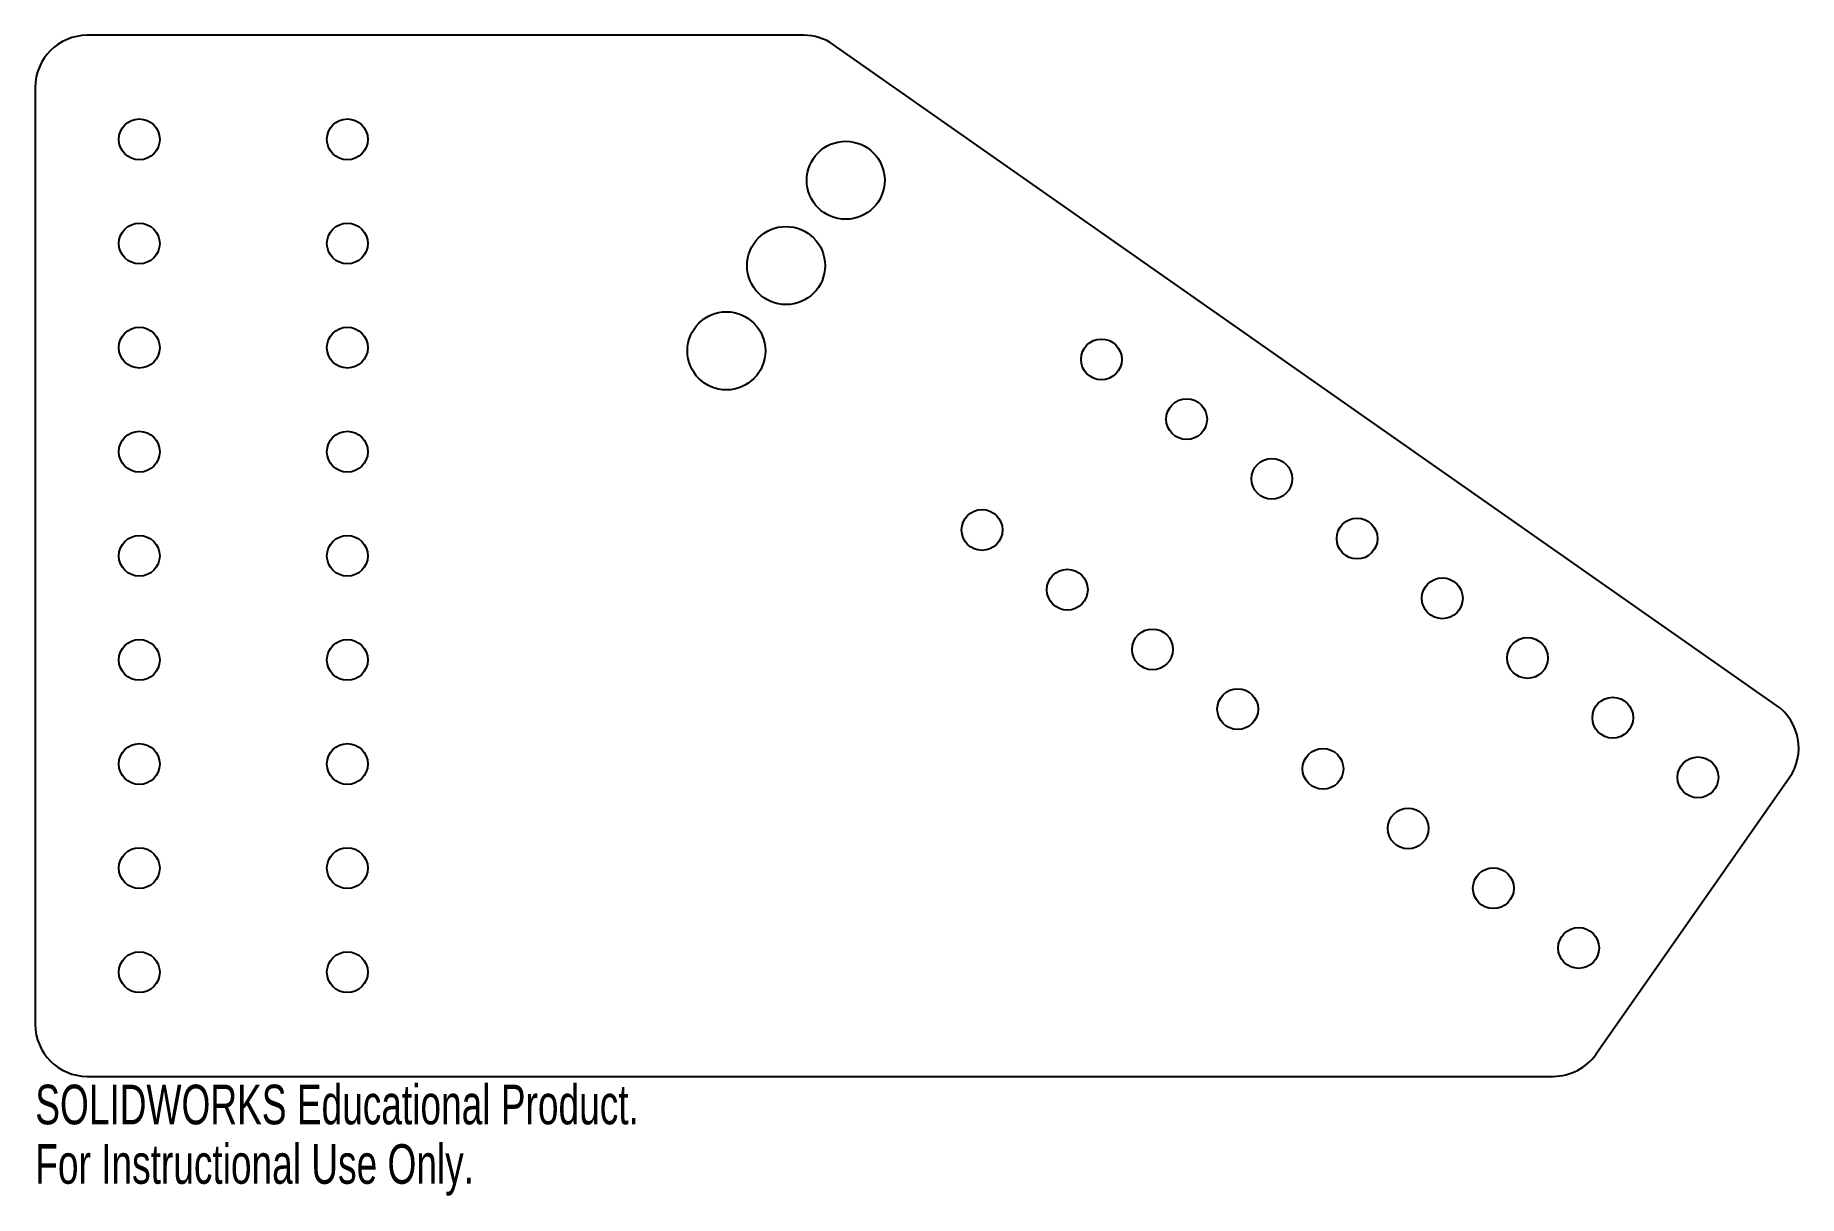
# Model space of a CAD drawing. Header units: inches. Extents: x 0 to 8.47, y -5.57 to 0.
import ezdxf

# ---------------------------------------------------------------- set-up
doc = ezdxf.new("R2010")
doc.units = ezdxf.units.IN
doc.header["$MEASUREMENT"] = 0
doc.styles.add('SLDTEXTSTYLE0', font='TXT', dxfattribs={"width": 0.7})

msp = doc.modelspace()

# ---------------------------------------------------------------- linework, layer by layer
at = {"color": 7, "linetype": 'Continuous', "lineweight": 25}
for p, q in [((3.6933, 0), (0.25, 0)), ((8.3684, -3.2183), (3.8367, -0.0452)), ((0, -0.25), (0, -4.75)), ((7.5006, -4.8934), (8.4298, -3.5665)), ((0.25, -5), (7.2959, -5))]:
    msp.add_line(p, q, dxfattribs=at)
for centre, radius in [((0.5, -0.5), 0.098), ((1.5, -0.5), 0.098), ((3.8949, -0.6964), 0.1875), ((0.5, -1), 0.098), ((1.5, -1), 0.098), ((3.6082, -1.1059), 0.1875), ((3.3214, -1.5155), 0.1875), ((0.5, -1.5), 0.098), ((1.5, -1.5), 0.098), ((5.1237, -1.5567), 0.098), ((5.5332, -1.8435), 0.098), ((0.5, -2), 0.098), ((1.5, -2), 0.098), ((5.9428, -2.1303), 0.098), ((4.5501, -2.3759), 0.098), ((6.3524, -2.4171), 0.098), ((0.5, -2.5), 0.098), ((1.5, -2.5), 0.098), ((4.9597, -2.6627), 0.098), ((6.762, -2.7039), 0.098), ((5.3692, -2.9495), 0.098), ((0.5, -3), 0.098), ((1.5, -3), 0.098), ((7.1715, -2.9907), 0.098), ((5.7788, -3.2362), 0.098), ((7.5811, -3.2775), 0.098), ((0.5, -3.5), 0.098), ((1.5, -3.5), 0.098), ((6.1884, -3.523), 0.098), ((7.9907, -3.5642), 0.098), ((6.598, -3.8098), 0.098), ((0.5, -4), 0.098), ((1.5, -4), 0.098), ((7.0075, -4.0966), 0.098), ((7.4171, -4.3834), 0.098), ((0.5, -4.5), 0.098), ((1.5, -4.5), 0.098)]:
    msp.add_circle(centre, radius, dxfattribs=at)
for centre, start, end in [((0.25, -0.25), 90, 180), ((3.6933, -0.25), 55, 90), ((8.225, -3.4231), 325, 55), ((0.25, -4.75), 180, 270), ((7.2959, -4.75), 270, 325)]:
    msp.add_arc(centre, 0.25, start, end, dxfattribs=at)

# ---------------------------------------------------------------- texts
at = {"color": 7, "linetype": 'Continuous', "char_height": 0.1903, "attachment_point": 1, "style": 'SLDTEXTSTYLE0'}
for s, insert in [('SOLIDWORKS Educational Product.', (0, -5.0401)), ('For Instructional Use Only.', (0, -5.3256))]:
    msp.add_mtext(s, dxfattribs=dict(at, insert=insert))

doc.saveas('drawing.dxf')
